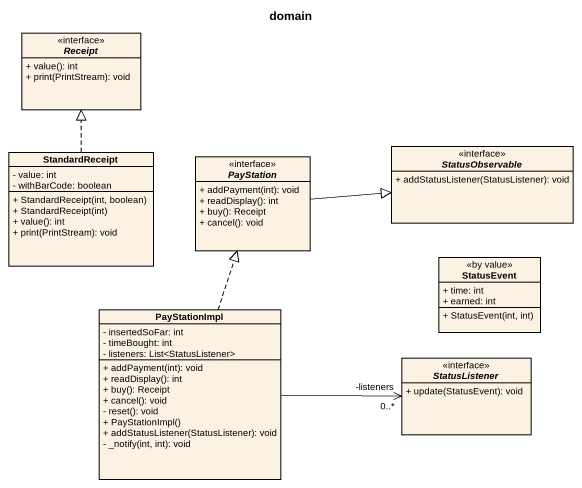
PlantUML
@startuml
title domain
hide circle
hide empty members
skinparam classAttributeIconSize 0
interface Receipt <<interface>> {
  + value(): int
  + print(PrintStream): void
}
class StandardReceipt {
  - value: int
  - withBarCode: boolean
  + StandardReceipt(int, boolean)
  + StandardReceipt(int)
  + value(): int
  + print(PrintStream): void
}
interface PayStation <<interface>> {
  + addPayment(int): void
  + readDisplay(): int
  + buy(): Receipt
  + cancel(): void
}
interface StatusObservable <<interface>> {
  + addStatusListener(StatusListener): void
}
class StatusEvent <<by value>> {
  + time: int
  + earned: int
  + StatusEvent(int, int)
}
class PayStationImpl {
  - insertedSoFar: int
  - timeBought: int
  - listeners: List<StatusListener>
  + addPayment(int): void
  + readDisplay(): int
  + buy(): Receipt
  + cancel(): void
  - reset(): void
  + PayStationImpl()
  + addStatusListener(StatusListener): void
  - _notify(int, int): void
}
interface StatusListener <<interface>> {
  + update(StatusEvent): void
}
StandardReceipt .up.|> Receipt
PayStation -right-|> StatusObservable
PayStationImpl .up.|> PayStation
PayStationImpl -right-> "-listeners\n0..*" StatusListener
@enduml
